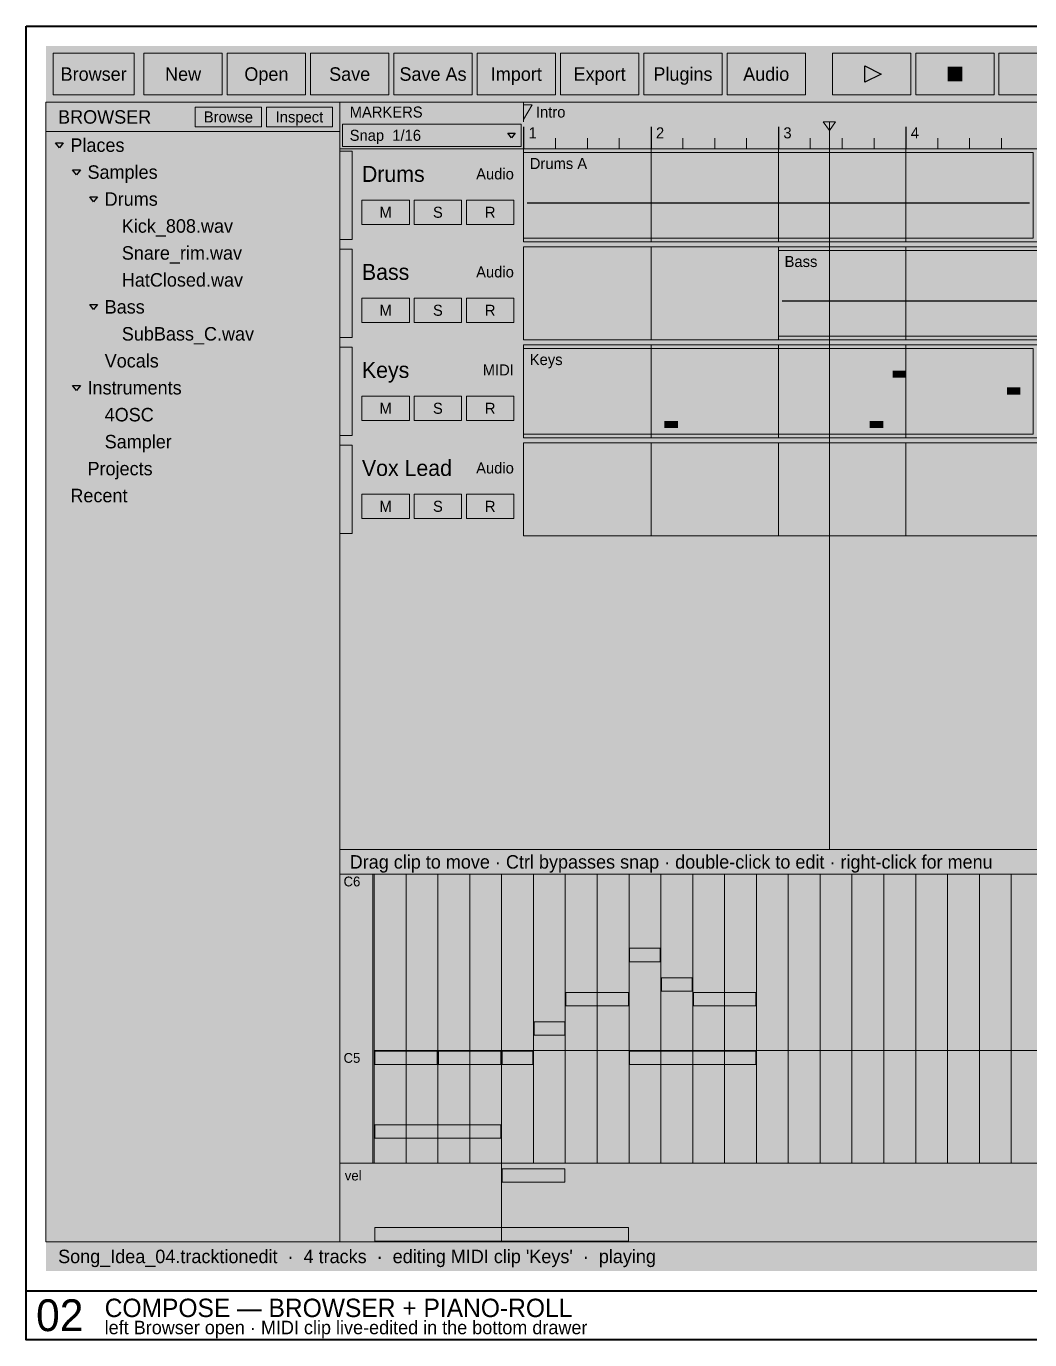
# Model space of a CAD drawing. Extents: x -16 to 3552, y -6016 to 16.
# Drawn here: x -16 to 803, y -2296 to -1224 of the extents above; entities that cross this region are included whole.
import ezdxf
from ezdxf.enums import TextEntityAlignment as Align

# ---------------------------------------------------------------- set-up
doc = ezdxf.new("R2010")
doc.units = 0
for name, color, linetype, lineweight, true_color in [('FORGE-DIM', 7, 'Continuous', 9, 0x9aa2a8), ('FORGE-SHEET', 7, 'Continuous', 35, 0x9aa2a8), ('UI-ACCENT', 7, 'Continuous', 18, 0xe0902f), ('UI-CLIP', 7, 'Continuous', 13, 0x2d3135), ('UI-GHOST', 7, 'Continuous', 9, 0x555c62), ('UI-HAIRLINE', 7, 'Continuous', 9, 0x34383c)]:
    doc.layers.add(name, color=color, linetype=linetype, lineweight=lineweight, true_color=true_color)
for name, color, linetype, true_color in [('FORGE-TITLE', 7, 'Continuous', 0xd6d9dc), ('UI-MIDI-NOTE', 7, 'Continuous', 0xe0902f), ('UI-PANEL-BG', 7, 'Continuous', 0x232629), ('UI-RAISED', 7, 'Continuous', 0x2d3135), ('UI-SHELL-BG', 7, 'Continuous', 0x1a1c1e), ('UI-TEXT', 7, 'Continuous', 0xd6d9dc), ('UI-TEXT-SEC', 7, 'Continuous', 0x8a9095), ('UI-WAVEFORM', 7, 'Continuous', 0x707b84)]:
    doc.layers.add(name, color=color, linetype=linetype, true_color=true_color)

msp = doc.modelspace()

# ---------------------------------------------------------------- hatches: boundary and pattern name
at = {"layer": 'UI-ACCENT'}
h = msp.add_hatch(color=256, dxfattribs=at)
h.dxf.hatch_style = 1
h.paths.add_polyline_path([(6, -1246), (72, -1246), (72, -1280), (6, -1280)])
h = msp.add_hatch(color=256, dxfattribs=at)
h.dxf.hatch_style = 1
h.paths.add_polyline_path([(122, -1290), (176, -1290), (176, -1306), (122, -1306)])
at = {"layer": 'UI-CLIP', "true_color": 0xc86e3c}
h = msp.add_hatch(color=7, dxfattribs=at)
h.dxf.hatch_style = 1
h.paths.add_polyline_path([(240, -1326), (250, -1326), (250, -1398), (240, -1398)])
at = {"layer": 'UI-CLIP', "true_color": 0x222528}
h = msp.add_hatch(color=7, dxfattribs=at)
h.dxf.hatch_style = 1
h.paths.add_polyline_path([(390, -1324), (1600, -1324), (1600, -1400), (390, -1400)])
at = {"layer": 'UI-CLIP', "true_color": 0x79482c}
h = msp.add_hatch(color=7, dxfattribs=at)
h.dxf.hatch_style = 1
h.paths.add_polyline_path([(390, -1327), (806, -1327), (806, -1397), (390, -1397)])
at = {"layer": 'UI-CLIP', "true_color": 0x3a311d}
h = msp.add_hatch(color=7, dxfattribs=at)
h.dxf.hatch_style = 1
h.paths.add_polyline_path([(1, -1354), (239, -1354), (239, -1376), (1, -1376)])
at = {"layer": 'UI-CLIP', "true_color": 0x222528}
h = msp.add_hatch(color=7, dxfattribs=at)
h.dxf.hatch_style = 1
h.paths.add_polyline_path([(390, -1404), (1600, -1404), (1600, -1480), (390, -1480)])
at = {"layer": 'UI-CLIP', "true_color": 0x4e9aa6}
h = msp.add_hatch(color=7, dxfattribs=at)
h.dxf.hatch_style = 1
h.paths.add_polyline_path([(240, -1406), (250, -1406), (250, -1478), (240, -1478)])
at = {"layer": 'UI-CLIP', "true_color": 0x366067}
h = msp.add_hatch(color=7, dxfattribs=at)
h.dxf.hatch_style = 1
h.paths.add_polyline_path([(598, -1407), (1222, -1407), (1222, -1477), (598, -1477)])
at = {"layer": 'UI-CLIP', "true_color": 0x9a6fb0}
h = msp.add_hatch(color=7, dxfattribs=at)
h.dxf.hatch_style = 1
h.paths.add_polyline_path([(240, -1486), (250, -1486), (250, -1558), (240, -1558)])
at = {"layer": 'UI-CLIP', "true_color": 0x222528}
h = msp.add_hatch(color=7, dxfattribs=at)
h.dxf.hatch_style = 1
h.paths.add_polyline_path([(390, -1484), (1600, -1484), (1600, -1560), (390, -1560)])
at = {"layer": 'UI-CLIP', "true_color": 0x6d624c}
h = msp.add_hatch(color=7, dxfattribs=at)
h.dxf.hatch_style = 1
h.paths.add_polyline_path([(390, -1487), (806, -1487), (806, -1557), (390, -1557)])
at = {"layer": 'UI-CLIP', "true_color": 0x222528}
h = msp.add_hatch(color=7, dxfattribs=at)
h.dxf.hatch_style = 1
h.paths.add_polyline_path([(390, -1564), (1600, -1564), (1600, -1640), (390, -1640)])
at = {"layer": 'UI-CLIP', "true_color": 0x6fa855}
h = msp.add_hatch(color=7, dxfattribs=at)
h.dxf.hatch_style = 1
h.paths.add_polyline_path([(240, -1566), (250, -1566), (250, -1638), (240, -1638)])
at = {"layer": 'UI-MIDI-NOTE', "true_color": 0xeac68a}
h = msp.add_hatch(color=7, dxfattribs=at)
h.dxf.hatch_style = 1
h.paths.add_polyline_path([(411.6, -1505), (430.3, -1505), (430.3, -1510.9), (411.6, -1510.9)])
h = msp.add_hatch(color=7, dxfattribs=at)
h.dxf.hatch_style = 1
h.paths.add_polyline_path([(542.1, -1505), (568.2, -1505), (568.2, -1510.9), (542.1, -1510.9)])
h = msp.add_hatch(color=7, dxfattribs=at)
h.dxf.hatch_style = 1
h.paths.add_polyline_path([(579.4, -1505), (605.5, -1505), (605.5, -1510.9), (579.4, -1510.9)])
h = msp.add_hatch(color=7, dxfattribs=at)
h.dxf.hatch_style = 1
h.paths.add_polyline_path([(598, -1505), (616.6, -1505), (616.6, -1510.9), (598, -1510.9)])
h = msp.add_hatch(color=7, dxfattribs=at)
h.dxf.hatch_style = 1
h.paths.add_polyline_path([(691.2, -1505), (702.4, -1505), (702.4, -1510.9), (691.2, -1510.9)])
h = msp.add_hatch(color=7, dxfattribs=at)
h.dxf.hatch_style = 1
h.paths.add_polyline_path([(747.1, -1505), (773.2, -1505), (773.2, -1510.9), (747.1, -1510.9)])
h = msp.add_hatch(color=7, dxfattribs=at)
h.dxf.hatch_style = 1
h.paths.add_polyline_path([(393, -1518.7), (411.6, -1518.7), (411.6, -1524.6), (393, -1524.6)])
h = msp.add_hatch(color=7, dxfattribs=at)
h.dxf.hatch_style = 1
h.paths.add_polyline_path([(467.5, -1511.9), (493.6, -1511.9), (493.6, -1517.7), (467.5, -1517.7)])
h = msp.add_hatch(color=7, dxfattribs=at)
h.dxf.hatch_style = 1
h.paths.add_polyline_path([(486.2, -1511.9), (504.8, -1511.9), (504.8, -1517.7), (486.2, -1517.7)])
h = msp.add_hatch(color=7, dxfattribs=at)
h.dxf.hatch_style = 1
h.paths.add_polyline_path([(616.6, -1511.9), (642.7, -1511.9), (642.7, -1517.7), (616.6, -1517.7)])
h = msp.add_hatch(color=7, dxfattribs=at)
h.dxf.hatch_style = 1
h.paths.add_polyline_path([(635.3, -1511.9), (653.9, -1511.9), (653.9, -1517.7), (635.3, -1517.7)])
h = msp.add_hatch(color=7, dxfattribs=at)
h.dxf.hatch_style = 1
h.paths.add_polyline_path([(728.5, -1518.7), (754.5, -1518.7), (754.5, -1524.6), (728.5, -1524.6)])
h = msp.add_hatch(color=7, dxfattribs=at)
h.dxf.hatch_style = 1
h.paths.add_polyline_path([(784.4, -1518.7), (795.5, -1518.7), (795.5, -1524.6), (784.4, -1524.6)])
h = msp.add_hatch(color=7, dxfattribs=at)
h.dxf.hatch_style = 1
h.paths.add_polyline_path([(430.3, -1532.4), (448.9, -1532.4), (448.9, -1538.3), (430.3, -1538.3)])
h = msp.add_hatch(color=7, dxfattribs=at)
h.dxf.hatch_style = 1
h.paths.add_polyline_path([(560.7, -1525.6), (579.4, -1525.6), (579.4, -1531.4), (560.7, -1531.4)])
h = msp.add_hatch(color=7, dxfattribs=at)
h.dxf.hatch_style = 1
h.paths.add_polyline_path([(448.9, -1539.3), (475, -1539.3), (475, -1545.1), (448.9, -1545.1)])
h = msp.add_hatch(color=7, dxfattribs=at)
h.dxf.hatch_style = 1
h.paths.add_polyline_path([(523.5, -1539.3), (542.1, -1539.3), (542.1, -1545.1), (523.5, -1545.1)])
h = msp.add_hatch(color=7, dxfattribs=at)
h.dxf.hatch_style = 1
h.paths.add_polyline_path([(653.9, -1539.3), (680, -1539.3), (680, -1545.1), (653.9, -1545.1)])
h = msp.add_hatch(color=7, dxfattribs=at)
h.dxf.hatch_style = 1
h.paths.add_polyline_path([(709.8, -1539.3), (735.9, -1539.3), (735.9, -1545.1), (709.8, -1545.1)])
h = msp.add_hatch(color=7, dxfattribs=at)
h.dxf.hatch_style = 1
h.paths.add_polyline_path([(765.7, -1539.3), (784.4, -1539.3), (784.4, -1545.1), (765.7, -1545.1)])
h = msp.add_hatch(color=7, dxfattribs=at)
h.dxf.hatch_style = 1
h.paths.add_polyline_path([(504.8, -1546.1), (516, -1546.1), (516, -1552), (504.8, -1552)])
h = msp.add_hatch(color=7, dxfattribs=at)
h.dxf.hatch_style = 1
h.paths.add_polyline_path([(672.5, -1546.1), (683.7, -1546.1), (683.7, -1552), (672.5, -1552)])
at = {"layer": 'UI-MIDI-NOTE', "true_color": 0xc0823e}
h = msp.add_hatch(color=7, dxfattribs=at)
h.dxf.hatch_style = 1
h.paths.add_polyline_path([(476.5, -1976.5), (501.5, -1976.5), (501.5, -1987.5), (476.5, -1987.5)])
h = msp.add_hatch(color=7, dxfattribs=at)
h.dxf.hatch_style = 1
h.paths.add_polyline_path([(502.5, -2000.5), (527.5, -2000.5), (527.5, -2011.5), (502.5, -2011.5)])
at = {"layer": 'UI-MIDI-NOTE', "true_color": 0xe0902f}
h = msp.add_hatch(color=7, dxfattribs=at)
h.dxf.hatch_style = 1
h.paths.add_polyline_path([(424.5, -2012.5), (475.5, -2012.5), (475.5, -2023.5), (424.5, -2023.5)])
at = {"layer": 'UI-MIDI-NOTE', "true_color": 0xc0823e}
h = msp.add_hatch(color=7, dxfattribs=at)
h.dxf.hatch_style = 1
h.paths.add_polyline_path([(528.5, -2012.5), (579.5, -2012.5), (579.5, -2023.5), (528.5, -2023.5)])
h = msp.add_hatch(color=7, dxfattribs=at)
h.dxf.hatch_style = 1
h.paths.add_polyline_path([(398.5, -2036.5), (423.5, -2036.5), (423.5, -2047.5), (398.5, -2047.5)])
h = msp.add_hatch(color=7, dxfattribs=at)
h.dxf.hatch_style = 1
h.paths.add_polyline_path([(268.5, -2060.5), (319.5, -2060.5), (319.5, -2071.5), (268.5, -2071.5)])
h = msp.add_hatch(color=7, dxfattribs=at)
h.dxf.hatch_style = 1
h.paths.add_polyline_path([(320.5, -2060.5), (371.5, -2060.5), (371.5, -2071.5), (320.5, -2071.5)])
h = msp.add_hatch(color=7, dxfattribs=at)
h.dxf.hatch_style = 1
h.paths.add_polyline_path([(372.5, -2060.5), (397.5, -2060.5), (397.5, -2071.5), (372.5, -2071.5)])
h = msp.add_hatch(color=7, dxfattribs=at)
h.dxf.hatch_style = 1
h.paths.add_polyline_path([(476.5, -2060.5), (579.5, -2060.5), (579.5, -2071.5), (476.5, -2071.5)])
h = msp.add_hatch(color=7, dxfattribs=at)
h.dxf.hatch_style = 1
h.paths.add_polyline_path([(268.5, -2120.5), (371.5, -2120.5), (371.5, -2131.5), (268.5, -2131.5)])
h = msp.add_hatch(color=7, dxfattribs=at)
h.dxf.hatch_style = 1
h.paths.add_polyline_path([(372.5, -2156.5), (423.5, -2156.5), (423.5, -2167.5), (372.5, -2167.5)])
at = {"layer": 'UI-MIDI-NOTE', "true_color": 0xe0902f}
h = msp.add_hatch(color=7, dxfattribs=at)
h.dxf.hatch_style = 1
h.paths.add_polyline_path([(421.5, -2164), (426.5, -2164), (426.5, -2216), (421.5, -2216)])
at = {"layer": 'UI-MIDI-NOTE', "true_color": 0xb67d3c}
h = msp.add_hatch(color=7, dxfattribs=at)
h.dxf.hatch_style = 1
h.paths.add_polyline_path([(265.5, -2171), (270.5, -2171), (270.5, -2216), (265.5, -2216)])
h = msp.add_hatch(color=7, dxfattribs=at)
h.dxf.hatch_style = 1
h.paths.add_polyline_path([(369.5, -2166.9), (374.5, -2166.9), (374.5, -2216), (369.5, -2216)])
h = msp.add_hatch(color=7, dxfattribs=at)
h.dxf.hatch_style = 1
h.paths.add_polyline_path([(369.5, -2175.1), (374.5, -2175.1), (374.5, -2216), (369.5, -2216)])
h = msp.add_hatch(color=7, dxfattribs=at)
h.dxf.hatch_style = 1
h.paths.add_polyline_path([(525.5, -2175.1), (530.5, -2175.1), (530.5, -2216), (525.5, -2216)])
h = msp.add_hatch(color=7, dxfattribs=at)
h.dxf.hatch_style = 1
h.paths.add_polyline_path([(265.5, -2183.2), (270.5, -2183.2), (270.5, -2216), (265.5, -2216)])
h = msp.add_hatch(color=7, dxfattribs=at)
h.dxf.hatch_style = 1
h.paths.add_polyline_path([(317.5, -2176.7), (322.5, -2176.7), (322.5, -2216), (317.5, -2216)])
h = msp.add_hatch(color=7, dxfattribs=at)
h.dxf.hatch_style = 1
h.paths.add_polyline_path([(395.5, -2179.1), (400.5, -2179.1), (400.5, -2216), (395.5, -2216)])
h = msp.add_hatch(color=7, dxfattribs=at)
h.dxf.hatch_style = 1
h.paths.add_polyline_path([(473.5, -2180), (478.5, -2180), (478.5, -2216), (473.5, -2216)])
h = msp.add_hatch(color=7, dxfattribs=at)
h.dxf.hatch_style = 1
h.paths.add_polyline_path([(499.5, -2186.5), (504.5, -2186.5), (504.5, -2216), (499.5, -2216)])
h = msp.add_hatch(color=7, dxfattribs=at)
h.dxf.hatch_style = 1
h.paths.add_polyline_path([(265.5, -2187.3), (270.5, -2187.3), (270.5, -2216), (265.5, -2216)])
h = msp.add_hatch(color=7, dxfattribs=at)
h.dxf.hatch_style = 1
h.paths.add_polyline_path([(473.5, -2189.8), (478.5, -2189.8), (478.5, -2216), (473.5, -2216)])
at = {"layer": 'UI-MIDI-NOTE', "true_color": 0xc0823e}
h = msp.add_hatch(color=7, dxfattribs=at)
h.dxf.hatch_style = 1
h.paths.add_polyline_path([(268.5, -2204.5), (475.5, -2204.5), (475.5, -2215.5), (268.5, -2215.5)])
at = {"layer": 'UI-PANEL-BG'}
h = msp.add_hatch(color=256, dxfattribs=at)
h.dxf.hatch_style = 1
h.paths.add_polyline_path([(0, -1240), (1600, -1240), (1600, -1286), (0, -1286)])
h = msp.add_hatch(color=256, dxfattribs=at)
h.dxf.hatch_style = 1
h.paths.add_polyline_path([(0, -1286), (240, -1286), (240, -2216), (0, -2216)])
h = msp.add_hatch(color=256, dxfattribs=at)
h.dxf.hatch_style = 1
h.paths.add_polyline_path([(240, -1286), (1600, -1286), (1600, -1302), (240, -1302)])
h = msp.add_hatch(color=256, dxfattribs=at)
h.dxf.hatch_style = 1
h.paths.add_polyline_path([(240, -1302), (1600, -1302), (1600, -1324), (240, -1324)])
h = msp.add_hatch(color=256, dxfattribs=at)
h.dxf.hatch_style = 1
h.paths.add_polyline_path([(240, -1324), (390, -1324), (390, -1400), (240, -1400)])
h = msp.add_hatch(color=256, dxfattribs=at)
h.dxf.hatch_style = 1
h.paths.add_polyline_path([(240, -1404), (390, -1404), (390, -1480), (240, -1480)])
h = msp.add_hatch(color=256, dxfattribs=at)
h.dxf.hatch_style = 1
h.paths.add_polyline_path([(240, -1484), (390, -1484), (390, -1560), (240, -1560)])
h = msp.add_hatch(color=256, dxfattribs=at)
h.dxf.hatch_style = 1
h.paths.add_polyline_path([(240, -1564), (390, -1564), (390, -1640), (240, -1640)])
h = msp.add_hatch(color=256, dxfattribs=at)
h.dxf.hatch_style = 1
h.paths.add_polyline_path([(240, -1896), (1600, -1896), (1600, -1916), (240, -1916)])
h = msp.add_hatch(color=256, dxfattribs=at)
h.dxf.hatch_style = 1
h.paths.add_polyline_path([(240, -1916), (1600, -1916), (1600, -2216), (240, -2216)])
h = msp.add_hatch(color=256, dxfattribs=at)
h.dxf.hatch_style = 1
h.paths.add_polyline_path([(240, -2152), (1600, -2152), (1600, -2216), (240, -2216)])
h = msp.add_hatch(color=256, dxfattribs=at)
h.dxf.hatch_style = 1
h.paths.add_polyline_path([(0, -2216), (1600, -2216), (1600, -2240), (0, -2240)])
at = {"layer": 'UI-RAISED'}
h = msp.add_hatch(color=256, dxfattribs=at)
h.dxf.hatch_style = 1
h.paths.add_polyline_path([(80, -1246), (144, -1246), (144, -1280), (80, -1280)])
h = msp.add_hatch(color=256, dxfattribs=at)
h.dxf.hatch_style = 1
h.paths.add_polyline_path([(148, -1246), (212, -1246), (212, -1280), (148, -1280)])
h = msp.add_hatch(color=256, dxfattribs=at)
h.dxf.hatch_style = 1
h.paths.add_polyline_path([(216, -1246), (280, -1246), (280, -1280), (216, -1280)])
h = msp.add_hatch(color=256, dxfattribs=at)
h.dxf.hatch_style = 1
h.paths.add_polyline_path([(284, -1246), (348, -1246), (348, -1280), (284, -1280)])
h = msp.add_hatch(color=256, dxfattribs=at)
h.dxf.hatch_style = 1
h.paths.add_polyline_path([(352, -1246), (416, -1246), (416, -1280), (352, -1280)])
h = msp.add_hatch(color=256, dxfattribs=at)
h.dxf.hatch_style = 1
h.paths.add_polyline_path([(420, -1246), (484, -1246), (484, -1280), (420, -1280)])
h = msp.add_hatch(color=256, dxfattribs=at)
h.dxf.hatch_style = 1
h.paths.add_polyline_path([(488, -1246), (552, -1246), (552, -1280), (488, -1280)])
h = msp.add_hatch(color=256, dxfattribs=at)
h.dxf.hatch_style = 1
h.paths.add_polyline_path([(556, -1246), (620, -1246), (620, -1280), (556, -1280)])
h = msp.add_hatch(color=256, dxfattribs=at)
h.dxf.hatch_style = 1
h.paths.add_polyline_path([(642, -1246), (706, -1246), (706, -1280), (642, -1280)])
h = msp.add_hatch(color=256, dxfattribs=at)
h.dxf.hatch_style = 1
h.paths.add_polyline_path([(710, -1246), (774, -1246), (774, -1280), (710, -1280)])
h = msp.add_hatch(color=256, dxfattribs=at)
h.dxf.hatch_style = 1
h.paths.add_polyline_path([(778, -1246), (842, -1246), (842, -1280), (778, -1280)])
h = msp.add_hatch(color=256, dxfattribs=at)
h.dxf.hatch_style = 1
h.paths.add_polyline_path([(180, -1290), (234, -1290), (234, -1306), (180, -1306)])
h = msp.add_hatch(color=256, dxfattribs=at)
h.dxf.hatch_style = 1
h.paths.add_polyline_path([(242, -1304), (388, -1304), (388, -1322), (242, -1322)])
h = msp.add_hatch(color=256, dxfattribs=at)
h.dxf.hatch_style = 1
h.paths.add_polyline_path([(258, -1365.8), (296.7, -1365.8), (296.7, -1385.8), (258, -1385.8)])
h = msp.add_hatch(color=256, dxfattribs=at)
h.dxf.hatch_style = 1
h.paths.add_polyline_path([(300.7, -1365.8), (339.3, -1365.8), (339.3, -1385.8), (300.7, -1385.8)])
h = msp.add_hatch(color=256, dxfattribs=at)
h.dxf.hatch_style = 1
h.paths.add_polyline_path([(343.3, -1365.8), (382, -1365.8), (382, -1385.8), (343.3, -1385.8)])
h = msp.add_hatch(color=256, dxfattribs=at)
h.dxf.hatch_style = 1
h.paths.add_polyline_path([(258, -1445.8), (296.7, -1445.8), (296.7, -1465.8), (258, -1465.8)])
h = msp.add_hatch(color=256, dxfattribs=at)
h.dxf.hatch_style = 1
h.paths.add_polyline_path([(300.7, -1445.8), (339.3, -1445.8), (339.3, -1465.8), (300.7, -1465.8)])
h = msp.add_hatch(color=256, dxfattribs=at)
h.dxf.hatch_style = 1
h.paths.add_polyline_path([(343.3, -1445.8), (382, -1445.8), (382, -1465.8), (343.3, -1465.8)])
h = msp.add_hatch(color=256, dxfattribs=at)
h.dxf.hatch_style = 1
h.paths.add_polyline_path([(258, -1525.8), (296.7, -1525.8), (296.7, -1545.8), (258, -1545.8)])
h = msp.add_hatch(color=256, dxfattribs=at)
h.dxf.hatch_style = 1
h.paths.add_polyline_path([(300.7, -1525.8), (339.3, -1525.8), (339.3, -1545.8), (300.7, -1545.8)])
h = msp.add_hatch(color=256, dxfattribs=at)
h.dxf.hatch_style = 1
h.paths.add_polyline_path([(343.3, -1525.8), (382, -1525.8), (382, -1545.8), (343.3, -1545.8)])
h = msp.add_hatch(color=256, dxfattribs=at)
h.dxf.hatch_style = 1
h.paths.add_polyline_path([(258, -1605.8), (296.7, -1605.8), (296.7, -1625.8), (258, -1625.8)])
h = msp.add_hatch(color=256, dxfattribs=at)
h.dxf.hatch_style = 1
h.paths.add_polyline_path([(300.7, -1605.8), (339.3, -1605.8), (339.3, -1625.8), (300.7, -1625.8)])
h = msp.add_hatch(color=256, dxfattribs=at)
h.dxf.hatch_style = 1
h.paths.add_polyline_path([(343.3, -1605.8), (382, -1605.8), (382, -1625.8), (343.3, -1625.8)])
h = msp.add_hatch(color=256, dxfattribs=at)
h.dxf.hatch_style = 1
h.paths.add_polyline_path([(268, -1940), (1600, -1940), (1600, -1952), (268, -1952)])
h = msp.add_hatch(color=256, dxfattribs=at)
h.dxf.hatch_style = 1
h.paths.add_polyline_path([(268, -1964), (1600, -1964), (1600, -1976), (268, -1976)])
h = msp.add_hatch(color=256, dxfattribs=at)
h.dxf.hatch_style = 1
h.paths.add_polyline_path([(268, -1988), (1600, -1988), (1600, -2000), (268, -2000)])
h = msp.add_hatch(color=256, dxfattribs=at)
h.dxf.hatch_style = 1
h.paths.add_polyline_path([(268, -2024), (1600, -2024), (1600, -2036), (268, -2036)])
h = msp.add_hatch(color=256, dxfattribs=at)
h.dxf.hatch_style = 1
h.paths.add_polyline_path([(268, -2048), (1600, -2048), (1600, -2060), (268, -2060)])
h = msp.add_hatch(color=256, dxfattribs=at)
h.dxf.hatch_style = 1
h.paths.add_polyline_path([(268, -2084), (1600, -2084), (1600, -2096), (268, -2096)])
h = msp.add_hatch(color=256, dxfattribs=at)
h.dxf.hatch_style = 1
h.paths.add_polyline_path([(268, -2108), (1600, -2108), (1600, -2120), (268, -2120)])
h = msp.add_hatch(color=256, dxfattribs=at)
h.dxf.hatch_style = 1
h.paths.add_polyline_path([(268, -2132), (1600, -2132), (1600, -2144), (268, -2144)])
at = {"layer": 'UI-SHELL-BG'}
h = msp.add_hatch(color=256, dxfattribs=at)
h.dxf.hatch_style = 1
h.paths.add_polyline_path([(240, -1286), (1600, -1286), (1600, -1916), (240, -1916)])
h = msp.add_hatch(color=256, dxfattribs=at)
h.dxf.hatch_style = 1
h.paths.add_polyline_path([(240, -1916), (268, -1916), (268, -2152), (240, -2152)])
at = {"layer": 'UI-TEXT'}
h = msp.add_hatch(color=256, dxfattribs=at)
h.dxf.hatch_style = 1
h.paths.add_polyline_path([(736, -1257), (748.1, -1257), (748.1, -1269), (736, -1269)])
at = {"layer": 'UI-WAVEFORM'}
h = msp.add_hatch(color=256, dxfattribs=at)
h.dxf.hatch_style = 1
h.paths.add_polyline_path([(393, -1359.7), (396, -1355.3), (399, -1352.1), (402, -1351.8), (405.1, -1351.6), (408.1, -1351.4), (411.1, -1352.4), (414.1, -1352.1), (417.1, -1351.8), (420.1, -1351.4), (423.1, -1353), (426.2, -1353.4), (429.2, -1354.2), (432.2, -1353.2), (435.2, -1353.2), (438.2, -1354.6), (441.2, -1353.8), (444.2, -1353.6), (447.3, -1354.3), (450.3, -1355), (453.3, -1356.2), (456.3, -1357.2), (459.3, -1357.3), (462.3, -1358.1), (465.4, -1358.6), (468.4, -1359), (471.4, -1359.6), (474.4, -1359.9), (477.4, -1360.3), (480.4, -1360.7), (483.4, -1361.2), (486.5, -1361.7), (489.5, -1361.6), (492.5, -1361.3), (495.5, -1360.9), (498.5, -1360.5), (501.5, -1359.6), (504.5, -1358.8), (507.6, -1358.2), (510.6, -1357.8), (513.6, -1357.8), (516.6, -1357.6), (519.6, -1357.3), (522.6, -1357.3), (525.6, -1355.9), (528.7, -1355.6), (531.7, -1354.4), (534.7, -1354.5), (537.7, -1353.2), (540.7, -1352.5), (543.7, -1354), (546.8, -1354.1), (549.8, -1352.3), (552.8, -1352.4), (555.8, -1351), (558.8, -1351.7), (561.8, -1352.8), (564.8, -1351.8), (567.9, -1350.9), (570.9, -1351.7), (573.9, -1352.6), (576.9, -1352.4), (579.9, -1350.5), (582.9, -1350.2), (585.9, -1351.8), (589, -1352.3), (592, -1352.9), (595, -1353.4), (598, -1351.8), (601, -1352.7), (604, -1352.3), (607, -1352.5), (610.1, -1353.3), (613.1, -1352.6), (616.1, -1353.8), (619.1, -1353.4), (622.1, -1354.5), (625.1, -1354.6), (628.1, -1355.2), (631.2, -1355.6), (634.2, -1354.8), (637.2, -1355), (640.2, -1356.1), (643.2, -1356.1), (646.2, -1357.1), (649.2, -1357.7), (652.3, -1357.8), (655.3, -1358.4), (658.3, -1359.3), (661.3, -1359.5), (664.3, -1360.2), (667.3, -1360.8), (670.4, -1361.3), (673.4, -1361.7), (676.4, -1361.6), (679.4, -1361.4), (682.4, -1361.1), (685.4, -1360.4), (688.4, -1360), (691.5, -1359.3), (694.5, -1358.9), (697.5, -1358.3), (700.5, -1357.2), (703.5, -1357), (706.5, -1356.5), (709.5, -1355.5), (712.6, -1356), (715.6, -1356.1), (718.6, -1354.5), (721.6, -1353.6), (724.6, -1354.2), (727.6, -1354.5), (730.6, -1353.2), (733.7, -1351.9), (736.7, -1353), (739.7, -1351.5), (742.7, -1350.8), (745.7, -1351), (748.7, -1351.5), (751.8, -1352.6), (754.8, -1353.2), (757.8, -1351), (760.8, -1351.8), (763.8, -1351), (766.8, -1351.8), (769.8, -1350.6), (772.9, -1350.7), (775.9, -1351.6), (778.9, -1352.4), (781.9, -1351.4), (784.9, -1352.7), (787.9, -1353.1), (790.9, -1352.5), (794, -1351.6), (797, -1351.9), (800, -1353), (803, -1352.2), (803, -1383.8), (800, -1383), (797, -1384.1), (794, -1384.4), (790.9, -1383.5), (787.9, -1382.9), (784.9, -1383.3), (781.9, -1384.6), (778.9, -1383.6), (775.9, -1384.4), (772.9, -1385.3), (769.8, -1385.4), (766.8, -1384.2), (763.8, -1385), (760.8, -1384.2), (757.8, -1385), (754.8, -1382.8), (751.8, -1383.4), (748.7, -1384.5), (745.7, -1385), (742.7, -1385.2), (739.7, -1384.5), (736.7, -1383), (733.7, -1384.1), (730.6, -1382.8), (727.6, -1381.5), (724.6, -1381.8), (721.6, -1382.4), (718.6, -1381.5), (715.6, -1379.9), (712.6, -1380), (709.5, -1380.5), (706.5, -1379.5), (703.5, -1379), (700.5, -1378.8), (697.5, -1377.7), (694.5, -1377.1), (691.5, -1376.7), (688.4, -1376), (685.4, -1375.6), (682.4, -1374.9), (679.4, -1374.6), (676.4, -1374.4), (673.4, -1374.3), (670.4, -1374.7), (667.3, -1375.2), (664.3, -1375.8), (661.3, -1376.5), (658.3, -1376.7), (655.3, -1377.6), (652.3, -1378.2), (649.2, -1378.3), (646.2, -1378.9), (643.2, -1379.9), (640.2, -1379.9), (637.2, -1381), (634.2, -1381.2), (631.2, -1380.4), (628.1, -1380.8), (625.1, -1381.4), (622.1, -1381.5), (619.1, -1382.6), (616.1, -1382.2), (613.1, -1383.4), (610.1, -1382.7), (607, -1383.5), (604, -1383.7), (601, -1383.3), (598, -1384.2), (595, -1382.6), (592, -1383.1), (589, -1383.7), (585.9, -1384.2), (582.9, -1385.8), (579.9, -1385.5), (576.9, -1383.6), (573.9, -1383.4), (570.9, -1384.3), (567.9, -1385.1), (564.8, -1384.2), (561.8, -1383.2), (558.8, -1384.3), (555.8, -1385), (552.8, -1383.6), (549.8, -1383.7), (546.8, -1381.9), (543.7, -1382), (540.7, -1383.5), (537.7, -1382.8), (534.7, -1381.5), (531.7, -1381.6), (528.7, -1380.4), (525.6, -1380.1), (522.6, -1378.7), (519.6, -1378.7), (516.6, -1378.4), (513.6, -1378.2), (510.6, -1378.2), (507.6, -1377.8), (504.5, -1377.2), (501.5, -1376.4), (498.5, -1375.5), (495.5, -1375.1), (492.5, -1374.7), (489.5, -1374.4), (486.5, -1374.3), (483.4, -1374.8), (480.4, -1375.3), (477.4, -1375.7), (474.4, -1376.1), (471.4, -1376.4), (468.4, -1377), (465.4, -1377.4), (462.3, -1377.9), (459.3, -1378.7), (456.3, -1378.8), (453.3, -1379.8), (450.3, -1381), (447.3, -1381.7), (444.2, -1382.4), (441.2, -1382.2), (438.2, -1381.4), (435.2, -1382.8), (432.2, -1382.8), (429.2, -1381.8), (426.2, -1382.6), (423.1, -1383), (420.1, -1384.6), (417.1, -1384.2), (414.1, -1383.9), (411.1, -1383.6), (408.1, -1384.6), (405.1, -1384.4), (402, -1384.2), (399, -1383.9), (396, -1380.7), (393, -1376.3)])
h = msp.add_hatch(color=256, dxfattribs=at)
h.dxf.hatch_style = 1
h.paths.add_polyline_path([(601, -1439.5), (604, -1435.1), (607, -1432.3), (610, -1433), (613, -1433.7), (616, -1432.2), (619, -1432.8), (622, -1433.1), (625, -1432.3), (628, -1433.4), (631, -1432.5), (634, -1433), (637, -1434.3), (640, -1433.3), (643, -1433.7), (646, -1434.9), (649, -1434.2), (652, -1434.2), (655, -1434.4), (658, -1434.8), (661, -1434.6), (664, -1436.2), (667, -1435.7), (670, -1436.1), (673, -1437), (676, -1437.2), (679, -1437.7), (682, -1437.8), (685, -1438.1), (688, -1438.5), (691, -1439.2), (694, -1439.5), (697, -1439.9), (700, -1440), (703, -1440.2), (706, -1440.6), (709, -1441.1), (712, -1441.5), (715, -1441.9), (718, -1441.9), (721, -1441.6), (724, -1441.5), (727, -1440.9), (730, -1440.9), (733, -1440.3), (736, -1440.1), (739, -1439.6), (742, -1439.4), (745, -1439.2), (748, -1438.8), (751, -1438), (754, -1438), (757, -1437.8), (760, -1437), (763, -1437.2), (766, -1437), (769, -1436.4), (772, -1436), (775, -1436.3), (778, -1435.2), (781, -1435), (784, -1435.6), (787, -1435.3), (790, -1435.6), (793, -1435), (796, -1435.1), (799, -1434.8), (802, -1433.8), (805, -1432.9), (808, -1433.3), (811, -1433), (814, -1432.7), (817, -1432.2), (820, -1431.1), (823, -1432.2), (826, -1431.3), (829, -1431.4), (832, -1430.4), (835, -1430.5), (838, -1432.3), (841, -1433), (844, -1431.3), (847, -1431.9), (850, -1431.2), (853, -1432.3), (856, -1431.6), (859, -1431.7), (862, -1431.6), (865, -1432.8), (868, -1431), (871, -1430.2), (874, -1430.2), (877, -1430.5), (880, -1431.8), (883, -1432.6), (886, -1431.3), (889, -1432.1), (892, -1432.4), (895, -1431.4), (898, -1432.3), (901, -1431.3), (904, -1432.8), (907, -1432.1), (910, -1433.1), (913, -1434.1), (916, -1433.9), (919, -1433.2), (922, -1434.5), (925, -1434.3), (928, -1433.8), (931, -1435.2), (934, -1435.2), (937, -1435.7), (940, -1435.8), (943, -1435.4), (946, -1436), (949, -1436.6), (952, -1437.2), (955, -1436.9), (958, -1437.7), (961, -1437.7), (964, -1437.6), (967, -1438), (970, -1438.2), (973, -1439.1), (976, -1439.4), (979, -1439.7), (982, -1440.3), (985, -1440.6), (988, -1441), (991, -1441.4), (994, -1441.7), (997, -1441.9), (1000, -1441.8), (1003, -1441.6), (1006, -1441.3), (1009, -1440.9), (1012, -1440.8), (1015, -1440.1), (1018, -1439.5), (1021, -1439.3), (1024, -1439), (1027, -1438.4), (1030, -1438.2), (1033, -1438.3), (1036, -1437.4), (1039, -1437.6), (1042, -1437.1), (1045, -1436.7), (1048, -1436.1), (1051, -1436.2), (1054, -1435.6), (1057, -1436), (1060, -1435.1), (1063, -1435.6), (1066, -1435.3), (1069, -1434.7), (1072, -1433.9), (1075, -1432.9), (1078, -1432.2), (1081, -1432.8), (1084, -1433.9), (1087, -1433.2), (1090, -1432.7), (1093, -1432), (1096, -1433.3), (1099, -1432), (1102, -1432.9), (1105, -1431.6), (1108, -1430.4), (1111, -1430.9), (1114, -1431.4), (1117, -1431), (1120, -1432.2), (1123, -1431.3), (1126, -1430.3), (1129, -1429.6), (1132, -1429.9), (1135, -1429.9), (1138, -1429.3), (1141, -1430.6), (1144, -1431.4), (1147, -1430), (1150, -1431.9), (1153, -1432), (1156, -1431.1), (1159, -1430.2), (1162, -1430.1), (1165, -1431.8), (1168, -1431.1), (1171, -1432.3), (1174, -1432.1), (1177, -1432), (1180, -1431.1), (1183, -1432.5), (1186, -1433.1), (1189, -1433.5), (1192, -1433.9), (1195, -1434.4), (1198, -1434.3), (1201, -1434.6), (1204, -1434.9), (1207, -1434), (1210, -1435.1), (1213, -1435.1), (1216, -1436), (1219, -1436.6), (1219, -1459.4), (1216, -1460), (1213, -1460.9), (1210, -1460.9), (1207, -1462), (1204, -1461.1), (1201, -1461.4), (1198, -1461.7), (1195, -1461.6), (1192, -1462.1), (1189, -1462.5), (1186, -1462.9), (1183, -1463.5), (1180, -1464.9), (1177, -1464), (1174, -1463.9), (1171, -1463.7), (1168, -1464.9), (1165, -1464.2), (1162, -1465.9), (1159, -1465.8), (1156, -1464.9), (1153, -1464), (1150, -1464.1), (1147, -1466), (1144, -1464.6), (1141, -1465.4), (1138, -1466.7), (1135, -1466.1), (1132, -1466.1), (1129, -1466.4), (1126, -1465.7), (1123, -1464.7), (1120, -1463.8), (1117, -1465), (1114, -1464.6), (1111, -1465.1), (1108, -1465.6), (1105, -1464.4), (1102, -1463.1), (1099, -1464), (1096, -1462.7), (1093, -1464), (1090, -1463.3), (1087, -1462.8), (1084, -1462.1), (1081, -1463.2), (1078, -1463.8), (1075, -1463.1), (1072, -1462.1), (1069, -1461.3), (1066, -1460.7), (1063, -1460.4), (1060, -1460.9), (1057, -1460), (1054, -1460.4), (1051, -1459.8), (1048, -1459.9), (1045, -1459.3), (1042, -1458.9), (1039, -1458.4), (1036, -1458.6), (1033, -1457.7), (1030, -1457.8), (1027, -1457.6), (1024, -1457), (1021, -1456.7), (1018, -1456.5), (1015, -1455.9), (1012, -1455.2), (1009, -1455.1), (1006, -1454.7), (1003, -1454.4), (1000, -1454.2), (997, -1454.1), (994, -1454.3), (991, -1454.6), (988, -1455), (985, -1455.4), (982, -1455.7), (979, -1456.3), (976, -1456.6), (973, -1456.9), (970, -1457.8), (967, -1458), (964, -1458.4), (961, -1458.3), (958, -1458.3), (955, -1459.1), (952, -1458.8), (949, -1459.4), (946, -1460), (943, -1460.6), (940, -1460.2), (937, -1460.3), (934, -1460.8), (931, -1460.8), (928, -1462.2), (925, -1461.7), (922, -1461.5), (919, -1462.8), (916, -1462.1), (913, -1461.9), (910, -1462.9), (907, -1463.9), (904, -1463.2), (901, -1464.7), (898, -1463.7), (895, -1464.6), (892, -1463.6), (889, -1463.9), (886, -1464.7), (883, -1463.4), (880, -1464.2), (877, -1465.5), (874, -1465.8), (871, -1465.8), (868, -1465), (865, -1463.2), (862, -1464.4), (859, -1464.3), (856, -1464.4), (853, -1463.7), (850, -1464.8), (847, -1464.1), (844, -1464.7), (841, -1463), (838, -1463.7), (835, -1465.5), (832, -1465.6), (829, -1464.6), (826, -1464.7), (823, -1463.8), (820, -1464.9), (817, -1463.8), (814, -1463.3), (811, -1463), (808, -1462.7), (805, -1463.1), (802, -1462.2), (799, -1461.2), (796, -1460.9), (793, -1461), (790, -1460.4), (787, -1460.7), (784, -1460.4), (781, -1461), (778, -1460.8), (775, -1459.7), (772, -1460), (769, -1459.6), (766, -1459), (763, -1458.8), (760, -1459), (757, -1458.2), (754, -1458), (751, -1458), (748, -1457.2), (745, -1456.8), (742, -1456.6), (739, -1456.4), (736, -1455.9), (733, -1455.7), (730, -1455.1), (727, -1455.1), (724, -1454.5), (721, -1454.4), (718, -1454.1), (715, -1454.1), (712, -1454.5), (709, -1454.9), (706, -1455.4), (703, -1455.8), (700, -1456), (697, -1456.1), (694, -1456.5), (691, -1456.8), (688, -1457.5), (685, -1457.9), (682, -1458.2), (679, -1458.3), (676, -1458.8), (673, -1459), (670, -1459.9), (667, -1460.3), (664, -1459.8), (661, -1461.4), (658, -1461.2), (655, -1461.6), (652, -1461.8), (649, -1461.8), (646, -1461.1), (643, -1462.3), (640, -1462.7), (637, -1461.7), (634, -1463), (631, -1463.5), (628, -1462.6), (625, -1463.7), (622, -1462.9), (619, -1463.2), (616, -1463.8), (613, -1462.3), (610, -1463), (607, -1463.7), (604, -1460.9), (601, -1456.5)])

# ---------------------------------------------------------------- linework, layer by layer
at = {"layer": 'FORGE-SHEET'}
msp.add_line((-16, -2256), (1616, -2256), dxfattribs=at)
msp.add_lwpolyline([(-16, -1224), (1616, -1224), (1616, -2296), (-16, -2296)], close=True, dxfattribs=at)
at = {"layer": 'UI-ACCENT'}
for p, q in [((639.6, -1302), (639.6, -1896)), ((372, -1916), (372, -2216))]:
    msp.add_line(p, q, dxfattribs=at)
for points in [[(390, -1288), (397, -1288), (390, -1300)], [(634.6, -1302), (644.6, -1302), (639.6, -1309)]]:
    msp.add_lwpolyline(points, close=True, dxfattribs=at)
at = {"layer": 'UI-GHOST'}
for p, q in [((390, -1324), (390, -1400)), ((494, -1324), (494, -1400)), ((598, -1324), (598, -1400)), ((702, -1324), (702, -1400)), ((390, -1404), (390, -1480)), ((494, -1404), (494, -1480)), ((598, -1404), (598, -1480)), ((702, -1404), (702, -1480)), ((390, -1484), (390, -1560)), ((494, -1484), (494, -1560)), ((598, -1484), (598, -1560)), ((702, -1484), (702, -1560)), ((390, -1564), (390, -1640)), ((494, -1564), (494, -1640)), ((598, -1564), (598, -1640)), ((702, -1564), (702, -1640)), ((294, -1916), (294, -2152)), ((320, -1916), (320, -2152)), ((346, -1916), (346, -2152)), ((398, -1916), (398, -2152)), ((424, -1916), (424, -2152)), ((450, -1916), (450, -2152)), ((502, -1916), (502, -2152)), ((528, -1916), (528, -2152)), ((554, -1916), (554, -2152)), ((606, -1916), (606, -2152)), ((632, -1916), (632, -2152)), ((658, -1916), (658, -2152)), ((710, -1916), (710, -2152)), ((736, -1916), (736, -2152)), ((762, -1916), (762, -2152))]:
    msp.add_line(p, q, dxfattribs=at)
at = {"layer": 'UI-HAIRLINE'}
for p, q in [((0, -1286), (1600, -1286)), ((390, -1286), (390, -1302)), ((0, -1310), (240, -1310)), ((416, -1315.2), (416, -1324)), ((442, -1315.2), (442, -1324)), ((468, -1315.2), (468, -1324)), ((520, -1315.2), (520, -1324)), ((546, -1315.2), (546, -1324)), ((572, -1315.2), (572, -1324)), ((624, -1315.2), (624, -1324)), ((650, -1315.2), (650, -1324)), ((676, -1315.2), (676, -1324)), ((728, -1315.2), (728, -1324)), ((754, -1315.2), (754, -1324)), ((780, -1315.2), (780, -1324)), ((240, -1324), (1600, -1324)), ((240, -1896), (1600, -1896)), ((240, -1916), (1600, -1916)), ((267, -1916), (267, -2152)), ((268, -1916), (1600, -1916)), ((268, -1916), (268, -2152)), ((372, -1916), (372, -2152)), ((476, -1916), (476, -2152)), ((580, -1916), (580, -2152)), ((684, -1916), (684, -2152)), ((788, -1916), (788, -2152)), ((268, -2060), (1600, -2060)), ((240, -2152), (1600, -2152)), ((0, -2216), (1600, -2216))]:
    msp.add_line(p, q, dxfattribs=at)
for points in [[(6, -1246), (72, -1246), (72, -1280), (6, -1280)], [(80, -1246), (144, -1246), (144, -1280), (80, -1280)], [(148, -1246), (212, -1246), (212, -1280), (148, -1280)], [(216, -1246), (280, -1246), (280, -1280), (216, -1280)], [(284, -1246), (348, -1246), (348, -1280), (284, -1280)], [(352, -1246), (416, -1246), (416, -1280), (352, -1280)], [(420, -1246), (484, -1246), (484, -1280), (420, -1280)], [(488, -1246), (552, -1246), (552, -1280), (488, -1280)], [(556, -1246), (620, -1246), (620, -1280), (556, -1280)], [(642, -1246), (706, -1246), (706, -1280), (642, -1280)], [(710, -1246), (774, -1246), (774, -1280), (710, -1280)], [(778, -1246), (842, -1246), (842, -1280), (778, -1280)], [(0, -1286), (240, -1286), (240, -2216), (0, -2216)], [(122, -1290), (176, -1290), (176, -1306), (122, -1306)], [(180, -1290), (234, -1290), (234, -1306), (180, -1306)], [(242, -1304), (388, -1304), (388, -1322), (242, -1322)], [(240, -1326), (250, -1326), (250, -1398), (240, -1398)], [(258, -1365.8), (296.7, -1365.8), (296.7, -1385.8), (258, -1385.8)], [(300.7, -1365.8), (339.3, -1365.8), (339.3, -1385.8), (300.7, -1385.8)], [(343.3, -1365.8), (382, -1365.8), (382, -1385.8), (343.3, -1385.8)], [(240, -1406), (250, -1406), (250, -1478), (240, -1478)], [(258, -1445.8), (296.7, -1445.8), (296.7, -1465.8), (258, -1465.8)], [(300.7, -1445.8), (339.3, -1445.8), (339.3, -1465.8), (300.7, -1465.8)], [(343.3, -1445.8), (382, -1445.8), (382, -1465.8), (343.3, -1465.8)], [(240, -1486), (250, -1486), (250, -1558), (240, -1558)], [(258, -1525.8), (296.7, -1525.8), (296.7, -1545.8), (258, -1545.8)], [(300.7, -1525.8), (339.3, -1525.8), (339.3, -1545.8), (300.7, -1545.8)], [(343.3, -1525.8), (382, -1525.8), (382, -1545.8), (343.3, -1545.8)], [(240, -1566), (250, -1566), (250, -1638), (240, -1638)], [(258, -1605.8), (296.7, -1605.8), (296.7, -1625.8), (258, -1625.8)], [(300.7, -1605.8), (339.3, -1605.8), (339.3, -1625.8), (300.7, -1625.8)], [(343.3, -1605.8), (382, -1605.8), (382, -1625.8), (343.3, -1625.8)]]:
    msp.add_lwpolyline(points, close=True, dxfattribs=at)
at = {"layer": 'UI-HAIRLINE', "true_color": 0x141618}
for points in [[(390, -1324), (1600, -1324), (1600, -1400), (390, -1400)], [(390, -1404), (1600, -1404), (1600, -1480), (390, -1480)], [(390, -1484), (1600, -1484), (1600, -1560), (390, -1560)], [(390, -1564), (1600, -1564), (1600, -1640), (390, -1640)]]:
    msp.add_lwpolyline(points, close=True, dxfattribs=at)
at = {"layer": 'UI-HAIRLINE', "true_color": 0x101010}
for points in [[(390, -1327), (806, -1327), (806, -1397), (390, -1397)], [(598, -1407), (1222, -1407), (1222, -1477), (598, -1477)], [(390, -1487), (806, -1487), (806, -1557), (390, -1557)]]:
    msp.add_lwpolyline(points, close=True, dxfattribs=at)
at = {"layer": 'UI-HAIRLINE', "true_color": 0x201404}
for points in [[(476.5, -1976.5), (501.5, -1976.5), (501.5, -1987.5), (476.5, -1987.5)], [(502.5, -2000.5), (527.5, -2000.5), (527.5, -2011.5), (502.5, -2011.5)], [(528.5, -2012.5), (579.5, -2012.5), (579.5, -2023.5), (528.5, -2023.5)], [(398.5, -2036.5), (423.5, -2036.5), (423.5, -2047.5), (398.5, -2047.5)], [(268.5, -2060.5), (319.5, -2060.5), (319.5, -2071.5), (268.5, -2071.5)], [(320.5, -2060.5), (371.5, -2060.5), (371.5, -2071.5), (320.5, -2071.5)], [(372.5, -2060.5), (397.5, -2060.5), (397.5, -2071.5), (372.5, -2071.5)], [(476.5, -2060.5), (579.5, -2060.5), (579.5, -2071.5), (476.5, -2071.5)], [(268.5, -2120.5), (371.5, -2120.5), (371.5, -2131.5), (268.5, -2131.5)], [(372.5, -2156.5), (423.5, -2156.5), (423.5, -2167.5), (372.5, -2167.5)], [(268.5, -2204.5), (475.5, -2204.5), (475.5, -2215.5), (268.5, -2215.5)]]:
    msp.add_lwpolyline(points, close=True, dxfattribs=at)
at = {"layer": 'UI-HAIRLINE', "true_color": 0xd6d9dc}
msp.add_lwpolyline([(424.5, -2012.5), (475.5, -2012.5), (475.5, -2023.5), (424.5, -2023.5)], close=True, dxfattribs=at)
at = {"layer": 'UI-TEXT'}
msp.add_lwpolyline([(668.5, -1256.4), (681.7, -1263), (668.5, -1269.6)], close=True, dxfattribs=at)
at = {"layer": 'UI-TEXT-SEC'}
for p, q in [((390, -1306), (390, -1324)), ((494, -1306), (494, -1324)), ((598, -1306), (598, -1324)), ((702, -1306), (702, -1324))]:
    msp.add_line(p, q, dxfattribs=at)
for points in [[(377, -1311.2), (383, -1311.2), (380, -1315.1)], [(7.8, -1319.1), (14.2, -1319.1), (11, -1323.2)], [(21.8, -1341.1), (28.2, -1341.1), (25, -1345.2)], [(35.8, -1363.1), (42.2, -1363.1), (39, -1367.2)], [(35.8, -1451.1), (42.2, -1451.1), (39, -1455.2)], [(21.8, -1517.1), (28.2, -1517.1), (25, -1521.2)]]:
    msp.add_lwpolyline(points, close=True, dxfattribs=at)
at = {"layer": 'UI-WAVEFORM'}
for p, q in [((393, -1368), (803, -1368)), ((601, -1448), (1219, -1448))]:
    msp.add_line(p, q, dxfattribs=at)

# ---------------------------------------------------------------- texts
at = {"layer": 'FORGE-DIM'}
msp.add_text('left Browser open · MIDI clip live-edited in the bottom drawer', height=11, dxfattribs=at).set_placement((48, -2286), align=Align.MIDDLE_LEFT)
at = {"layer": 'FORGE-TITLE'}
for s, height, p in [('02', 26, (-8, -2276)), ('COMPOSE — BROWSER + PIANO-ROLL', 15, (48, -2270))]:
    msp.add_text(s, height=height, dxfattribs=at).set_placement(p, align=Align.MIDDLE_LEFT)
at = {"layer": 'UI-TEXT', "true_color": 0x241600}
for s, height, p in [('Browser', 11, (39, -1263)), ('Browse', 9, (149, -1298))]:
    msp.add_text(s, height=height, dxfattribs=at).set_placement(p, align=Align.MIDDLE_CENTER)
at = {"layer": 'UI-TEXT'}
for s, height, p in [('New', 11, (112, -1263)), ('Open', 11, (180, -1263)), ('Save', 11, (248, -1263)), ('Save As', 11, (316, -1263)), ('Import', 11, (384, -1263)), ('Export', 11, (452, -1263)), ('Plugins', 11, (520, -1263)), ('Audio', 11, (588, -1263)), ('Inspect', 9, (207, -1298)), ('M', 9, (277.3, -1375.8)), ('S', 9, (320, -1375.8)), ('R', 9, (362.7, -1375.8)), ('M', 9, (277.3, -1455.8)), ('S', 9, (320, -1455.8)), ('R', 9, (362.7, -1455.8)), ('M', 9, (277.3, -1535.8)), ('S', 9, (320, -1535.8)), ('R', 9, (362.7, -1535.8)), ('M', 9, (277.3, -1615.8)), ('S', 9, (320, -1615.8)), ('R', 9, (362.7, -1615.8))]:
    msp.add_text(s, height=height, dxfattribs=at).set_placement(p, align=Align.MIDDLE_CENTER)
for s, height, p in [('Places', 11, (20, -1321)), ('Snap  1/16', 9, (248, -1313)), ('Samples', 11, (34, -1343)), ('Drums', 13, (258, -1344.5)), ('Drums A', 9, (395, -1336)), ('Drums', 11, (48, -1365)), ('Bass', 9, (603, -1416)), ('Bass', 13, (258, -1424.5)), ('Bass', 11, (48, -1453)), ('Keys', 13, (258, -1504.5)), ('Keys', 9, (395, -1496)), ('Instruments', 11, (34, -1519)), ('Vox Lead', 13, (258, -1584.5))]:
    msp.add_text(s, height=height, dxfattribs=at).set_placement(p, align=Align.MIDDLE_LEFT)
at = {"layer": 'UI-TEXT-SEC'}
for s, height, p in [('BROWSER', 11, (10, -1298)), ('MARKERS', 9, (248, -1294)), ('Intro', 9, (400, -1294)), ('1', 9, (394, -1311)), ('2', 9, (498, -1311)), ('3', 9, (602, -1311)), ('4', 9, (706, -1311)), ('Kick_808.wav', 11, (62, -1387)), ('Snare_rim.wav', 11, (62, -1409)), ('HatClosed.wav', 11, (62, -1431)), ('SubBass_C.wav', 11, (62, -1475)), ('Vocals', 11, (48, -1497)), ('4OSC', 11, (48, -1541)), ('Sampler', 11, (48, -1563)), ('Projects', 11, (34, -1585)), ('Recent', 11, (20, -1607)), ('Drag clip to move · Ctrl bypasses snap · double-click to edit · right-click for menu', 11, (248, -1906)), ('C6', 8, (243, -1922)), ('C5', 8, (243, -2066)), ('vel', 8, (244, -2162)), ("Song_Idea_04.tracktionedit  ·  4 tracks  ·  editing MIDI clip 'Keys'  ·  playing", 11, (10, -2228))]:
    msp.add_text(s, height=height, dxfattribs=at).set_placement(p, align=Align.MIDDLE_LEFT)
for s, p in [('Audio', (382, -1344.5)), ('Audio', (382, -1424.5)), ('MIDI', (382, -1504.5)), ('Audio', (382, -1584.5))]:
    msp.add_text(s, height=9, dxfattribs=at).set_placement(p, align=Align.MIDDLE_RIGHT)

doc.saveas('drawing.dxf')
